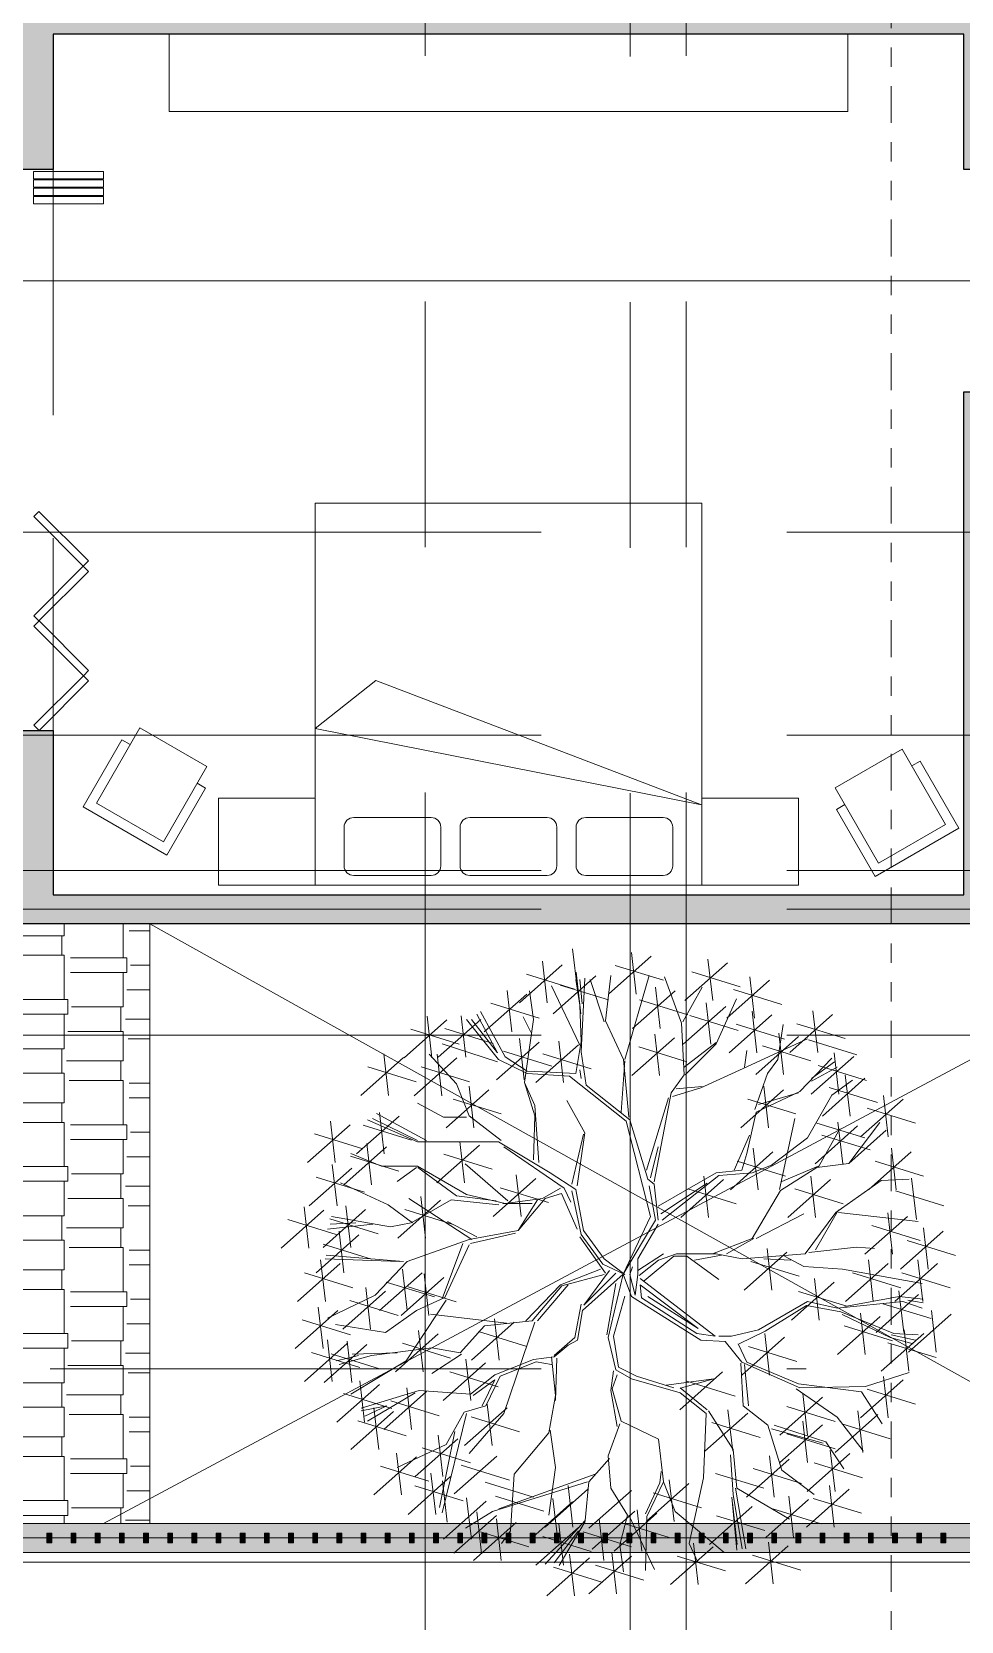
# Model space of a CAD drawing. Header units: metres. Extents: x -54 to 264, y -14 to 31.
# Drawn here: x 26.35 to 31.16, y -0.31 to 7.91 of the extents above; entities that cross this region are included whole.
import ezdxf
from ezdxf.enums import TextEntityAlignment as Align

# ---------------------------------------------------------------- set-up
doc = ezdxf.new("R2010")
doc.units = ezdxf.units.M
doc.header["$LTSCALE"] = 0.001
for name, pattern in [('CENTERX2', [101.6, 63.5, -12.7, 12.7, -12.7]), ('DIVIDEX2', [63.5, 25.4, -12.7, 0, -12.7, 0, -12.7]), ('HIDDENX2', [19.05, 12.7, -6.35])]:
    doc.linetypes.add(name, pattern=pattern)
doc.layers.get('0').update_dxf_attribs({"lineweight": 13, "true_color": 0x000000})
for name, color, linetype, lineweight, true_color in [('Jach-Anotaciones-Hatch-Lum100%', 7, 'Continuous', 13, 0x000000), ('Jach-Anotaciones-Hatch-Lum30%', 7, 'Continuous', 9, 0xb3b3b3), ('Jach-Anotaciones-Hatch-Lum60%', 7, 'Continuous', 13, 0x666666), ('Jach-Anotaciones-Hatch-Lum80%', 250, 'Continuous', 13, 0x333333), ('JACH-Anotaciones-Lineas-CORTE', 7, 'DIVIDEX2', 18, 0x000000), ('JACH-Anotaciones-Lineas-CORTE @ 0.075', 7, 'DIVIDEX2', 18, 0x000000), ('JACH-Anotaciones-Lineas-EJES', 7, 'CENTERX2', 9, 0x666666), ('JACH-Arq-Lineas-Piso', 7, 'Continuous', 13, 0x1a1a1a), ('JACH-Arq-Lineas-Proyeccion', 250, 'HIDDENX2', 13, 0x333333), ('JACH-Arq-Mobiliario01-', 250, 'Continuous', 9, 0x333333), ('JACH-Arq-Muros01-Carga', 7, 'Continuous', 25, 0x000000), ('JACH-Arq-Muros03Bajos', 7, 'Continuous', 13, 0x404040), ('JACH-Arq-Puertas01-', 7, 'Continuous', 13, 0x404040), ('JACH-ArqPaisaje-Vegetación', 7, 'Continuous', 13, 0x999999)]:
    doc.layers.add(name, color=color, linetype=linetype, lineweight=lineweight, true_color=true_color)
doc.styles.add('01c-Arial-JACH(3mm)', font='arial.ttf', dxfattribs={"height": 3})

# ---------------------------------------------------------------- blocks, each defined once
blk = doc.blocks.new('A$C658d14a5')
at = {"layer": 'JACH-Arq-Muros03Bajos', "lineweight": 0, "ltscale": 100}
for p, q in [((0.5, 0.5), (0.1, 0.5)), ((0.1, 0.5), (0.1, 0.45)), ((0.5, 0), (0.5, 0.5)), ((0, 0.45), (0.45, 0.45)), ((0, 0.45), (0, 0.05)), ((0.45, 0.45), (0.45, 0.05)), ((0.45, 0.05), (0, 0.05)), ((0.1, 0.05), (0.1, 0)), ((0.1, 0), (0.5, 0))]:
    blk.add_line(p, q, dxfattribs=at)
blk = doc.blocks.new('A$C65703694')
at = {"linetype": 'ByBlock'}
for p, q in [((0.6921, 1.2927), (0.7017, 1.2098)), ((0.849, 1.2781), (0.7637, 1.2023)), ((0.8096, 1.2852), (0.8192, 1.2023)), ((0.9627, 1.272), (0.9722, 1.1891)), ((0.6713, 1.2605), (0.586, 1.1848)), ((0.5998, 1.242), (0.6963, 1.2122)), ((0.6319, 1.2677), (0.6415, 1.1848)), ((0.7387, 1.2387), (0.6535, 1.163)), ((0.6994, 1.2459), (0.7089, 1.163)), ((0.7579, 1.1488), (0.7684, 1.239)), ((0.7774, 1.2596), (0.874, 1.2298)), ((0.7964, 1.0717), (0.8455, 1.239)), ((1.002, 1.2648), (0.9168, 1.1891)), ((0.9305, 1.2463), (1.0271, 1.2165)), ((0.5611, 1.2095), (0.5706, 1.1266)), ((0.6139, 1.1514), (0.606, 1.2084)), ((0.7067, 1.1002), (0.6498, 1.2184)), ((0.6672, 1.2202), (0.7637, 1.1904)), ((0.7067, 1.1799), (0.6988, 1.2311)), ((0.7067, 1.2311), (0.7115, 1.1825)), ((0.7093, 1.087), (0.7168, 1.2338)), ((0.7553, 1.1466), (0.7273, 1.2311)), ((0.8972, 1.2089), (0.812, 1.1332)), ((0.8579, 1.2161), (0.8674, 1.1332)), ((0.9098, 1.144), (0.8761, 1.2364)), ((0.9124, 1.1466), (0.951, 1.2158)), ((1.0856, 1.2298), (1.0004, 1.154)), ((1.0141, 1.2113), (1.1106, 1.1815)), ((1.0463, 1.2369), (1.0558, 1.154)), ((0.6004, 1.2023), (0.5152, 1.1266)), ((0.5289, 1.1839), (0.6254, 1.154)), ((0.7093, 1.1076), (0.7067, 1.1799)), ((0.8257, 1.1904), (0.9223, 1.1606)), ((0.9983, 1.1776), (0.9131, 1.1019)), ((0.959, 1.1848), (0.9685, 1.1019)), ((0.979, 1.1028), (1.0201, 1.1926)), ((0.4406, 1.1506), (0.3553, 1.0749)), ((0.4012, 1.1578), (0.4108, 1.0749)), ((0.5086, 1.1517), (0.4234, 1.0759)), ((0.4693, 1.1588), (0.4788, 1.0759)), ((0.5443, 1.0717), (0.4803, 1.1514)), ((0.4904, 1.1514), (0.5421, 1.0849)), ((0.5421, 1.0849), (0.5009, 1.1619)), ((0.5574, 1.077), (0.5084, 1.1672)), ((0.6086, 1.126), (0.5933, 1.1567)), ((0.5959, 1.0253), (0.6139, 1.1514)), ((0.7938, 1.0717), (0.7579, 1.1488)), ((0.9151, 1.0411), (0.9098, 1.144)), ((0.9268, 1.1591), (1.0234, 1.1293)), ((1.0904, 1.1606), (1.0051, 1.0849)), ((1.051, 1.1678), (1.0606, 1.0849)), ((1.2119, 1.1615), (1.1266, 1.0857)), ((1.1725, 1.1686), (1.1821, 1.0857)), ((0.369, 1.1321), (0.4656, 1.1023)), ((0.4371, 1.1332), (0.5337, 1.1034)), ((0.5861, 1.1135), (0.5956, 1.0306)), ((0.8958, 1.115), (0.8106, 1.0393)), ((0.8565, 1.1221), (0.866, 1.0393)), ((1.0188, 1.1421), (1.1154, 1.1123)), ((1.0333, 1.0538), (1.162, 1.1129)), ((1.1434, 1.1171), (1.0582, 1.0413)), ((1.1025, 1.0717), (1.113, 1.1413)), ((1.1041, 1.1242), (1.1136, 1.0413)), ((1.1404, 1.143), (1.2369, 1.1132)), ((0.3149, 1.0825), (0.3244, 0.9996)), ((0.4598, 1.0231), (0.4055, 1.0822)), ((0.4214, 1.0821), (0.4309, 0.9992)), ((0.5421, 1.0665), (0.4313, 1.1028)), ((0.6254, 1.1064), (0.5402, 1.0306)), ((0.5539, 1.0879), (0.6505, 1.0581)), ((0.7041, 1.101), (0.6189, 1.0252)), ((0.6326, 1.0825), (0.7292, 1.0527)), ((0.6648, 1.1081), (0.6743, 1.0252)), ((0.6988, 1.0437), (0.7093, 1.1076)), ((0.7194, 1.0205), (0.7093, 1.087)), ((0.8243, 1.0965), (0.9208, 1.0667)), ((0.9151, 1.0564), (0.979, 1.1054)), ((0.9173, 1.0411), (0.979, 1.1028)), ((1.0359, 1.0564), (1.0407, 1.0897)), ((1.0719, 1.0986), (1.1684, 1.0688)), ((1.1636, 1.1108), (1.2602, 1.081)), ((1.2149, 1.0849), (1.2245, 1.002)), ((0.3542, 1.0753), (0.269, 0.9996)), ((0.2827, 1.0569), (0.3793, 1.027)), ((0.4607, 1.075), (0.3755, 0.9992)), ((0.3892, 1.0565), (0.4858, 1.0267)), ((0.6012, 1.0437), (0.5443, 1.0717)), ((0.6012, 1.0485), (0.5574, 1.077)), ((0.6471, 1.0459), (0.6012, 1.0485)), ((0.7067, 1.0511), (0.7093, 1.0332)), ((0.789, 0.9662), (0.7964, 1.0691)), ((0.8043, 0.9561), (0.7938, 1.0717)), ((0.9483, 1.0152), (1.0333, 1.0538)), ((1.0819, 1.0437), (1.1025, 1.0717)), ((1.1462, 1.0073), (1.2106, 1.0743)), ((1.2543, 1.0777), (1.169, 1.002)), ((1.1694, 1.0332), (1.2158, 1.0665)), ((1.1694, 1.0279), (1.2211, 1.0564)), ((1.1827, 1.0592), (1.2793, 1.0294)), ((0.4852, 0.9587), (0.4598, 1.0231)), ((0.4854, 1.0181), (0.4949, 0.9352)), ((0.6165, 0.9793), (0.5959, 1.0253)), ((0.5959, 1.0253), (0.6165, 0.9587)), ((0.6861, 1.0384), (0.6012, 1.0437)), ((0.6988, 1.0437), (0.6471, 1.0459)), ((0.7991, 0.9482), (0.6861, 1.0384)), ((0.8069, 0.9508), (0.7194, 1.0205)), ((0.8892, 1.0047), (0.9151, 1.0411)), ((0.8993, 1.0126), (0.951, 1.0178)), ((1.0565, 0.9714), (1.0819, 1.0437)), ((1.0743, 1.0181), (1.0838, 0.9352)), ((1.2766, 1.0339), (1.1914, 0.9582)), ((1.2106, 0.9999), (1.2517, 1.0305)), ((1.2373, 1.0411), (1.2468, 0.9582)), ((0.5247, 1.0109), (0.4395, 0.9352)), ((0.4532, 0.9925), (0.5497, 0.9626)), ((0.7168, 0.925), (0.6809, 0.9894)), ((0.8402, 0.8505), (0.884, 0.9946)), ((0.8555, 0.8273), (0.8892, 1.0047)), ((0.8919, 0.9973), (0.9483, 1.0152)), ((1.1136, 1.0109), (1.0284, 0.9352)), ((1.0421, 0.9925), (1.1386, 0.9626)), ((1.0591, 0.9662), (1.1462, 1.0073)), ((1.0639, 0.9819), (1.1436, 1.0047)), ((1.162, 0.9149), (1.2106, 0.9999)), ((1.2051, 1.0154), (1.3017, 0.9856)), ((1.3526, 0.9925), (1.2674, 0.9167)), ((1.3133, 0.9996), (1.3228, 0.9167)), ((0.3453, 0.9585), (0.2601, 0.8827)), ((0.3823, 0.9097), (0.2925, 0.9535)), ((0.4002, 0.9097), (0.3, 0.9635)), ((0.306, 0.9656), (0.3155, 0.8827)), ((0.4339, 0.9561), (0.3823, 0.9841)), ((0.4803, 0.9561), (0.4339, 0.9561)), ((0.5495, 0.9097), (0.4852, 0.9587)), ((0.6165, 0.9587), (0.6139, 0.8711)), ((0.6244, 0.8659), (0.6165, 0.9793)), ((1.0407, 0.8838), (1.0591, 0.9662)), ((1.1055, 0.812), (1.1363, 0.9536)), ((1.2811, 0.974), (1.3777, 0.9442)), ((0.2477, 0.9412), (0.1625, 0.8655)), ((0.1762, 0.9228), (0.2728, 0.8929)), ((0.2084, 0.9484), (0.2179, 0.8655)), ((0.2738, 0.94), (0.3703, 0.9102)), ((0.3823, 0.907), (0.282, 0.9508)), ((0.6909, 0.8221), (0.7141, 0.9224)), ((0.7014, 0.8194), (0.7168, 0.925)), ((0.8481, 0.7577), (0.7991, 0.9482)), ((0.8428, 0.8326), (0.8069, 0.9508)), ((1.2619, 0.9391), (1.1767, 0.8633)), ((1.1801, 0.9445), (1.2766, 0.9147)), ((1.1827, 0.8558), (1.2263, 0.933)), ((1.2226, 0.9462), (1.2321, 0.8633)), ((1.2444, 0.8636), (1.3061, 0.9459)), ((1.2444, 0.8636), (1.319, 0.9304)), ((0.32, 0.8967), (0.2348, 0.8209)), ((0.2807, 0.9038), (0.2902, 0.8209)), ((0.5443, 0.907), (0.3823, 0.907)), ((0.5062, 0.9006), (0.421, 0.8249)), ((0.4669, 0.9078), (0.4764, 0.8249)), ((0.6471, 0.8453), (0.5443, 0.907)), ((0.6756, 0.8146), (0.5548, 0.897)), ((0.8481, 0.8352), (0.8634, 0.897)), ((1.0153, 0.8505), (1.046, 0.9202)), ((1.0534, 0.8941), (1.0629, 0.8112)), ((1.0898, 0.8606), (1.162, 0.9149)), ((1.1904, 0.9206), (1.287, 0.8908)), ((1.3294, 0.8941), (1.3389, 0.8112)), ((0.2118, 0.8619), (0.2213, 0.779)), ((0.2485, 0.8782), (0.345, 0.8484)), ((0.3105, 0.8584), (0.2488, 0.8838)), ((0.3823, 0.8584), (0.3105, 0.8584)), ((0.4803, 0.8015), (0.3823, 0.8584)), ((0.4347, 0.8821), (0.5313, 0.8523)), ((0.5627, 0.7888), (0.4777, 0.8632)), ((1.0927, 0.8869), (1.0075, 0.8112)), ((1.0212, 0.8684), (1.1178, 0.8386)), ((1.0307, 0.8505), (1.0407, 0.8838)), ((1.0512, 0.8453), (1.0898, 0.8606)), ((1.1106, 0.8275), (1.1827, 0.8584)), ((1.1801, 0.8558), (1.2444, 0.8636)), ((1.3687, 0.8869), (1.2835, 0.8112)), ((1.2972, 0.8684), (1.3937, 0.8386)), ((0.2511, 0.8547), (0.1659, 0.779)), ((0.1796, 0.8362), (0.2762, 0.8064)), ((0.3801, 0.8558), (0.3415, 0.8275)), ((0.4598, 0.7992), (0.3826, 0.8558)), ((0.6189, 0.8338), (0.5337, 0.7581)), ((0.5795, 0.841), (0.5891, 0.7581)), ((0.6988, 0.812), (0.6471, 0.8453)), ((0.8555, 0.8221), (0.8428, 0.8326)), ((0.8634, 0.7783), (0.979, 0.8453)), ((0.8713, 0.7502), (0.9842, 0.84)), ((0.9938, 0.8315), (0.9086, 0.7557)), ((0.9545, 0.8386), (0.964, 0.7557)), ((0.979, 0.8453), (1.0307, 0.8505)), ((0.9842, 0.84), (1.0512, 0.8453)), ((1.108, 0.8095), (1.1801, 0.8558)), ((1.2078, 0.8315), (1.1225, 0.7557)), ((1.1684, 0.8386), (1.178, 0.7557)), ((1.2186, 0.7658), (1.3087, 0.83)), ((1.3087, 0.83), (1.3652, 0.8326)), ((1.3698, 0.8345), (1.3793, 0.7516)), ((0.3235, 0.7811), (0.2283, 0.825)), ((0.4907, 0.7117), (0.3646, 0.794)), ((0.3888, 0.7975), (0.3983, 0.7146)), ((0.5395, 0.7889), (0.4598, 0.7992)), ((0.5574, 0.7835), (0.4803, 0.8015)), ((0.5474, 0.8154), (0.6439, 0.7855)), ((0.6318, 0.794), (0.5574, 0.7835)), ((0.6371, 0.794), (0.5832, 0.7297)), ((0.6677, 0.8146), (0.6318, 0.794)), ((0.6703, 0.8041), (0.6371, 0.794)), ((0.6703, 0.8041), (0.7014, 0.7323)), ((0.6887, 0.7862), (0.6756, 0.8146)), ((0.7093, 0.7218), (0.6909, 0.8094)), ((0.7141, 0.7297), (0.6988, 0.812)), ((0.8582, 0.7502), (0.8455, 0.8194)), ((0.8634, 0.7502), (0.8555, 0.8221)), ((0.8687, 0.7629), (0.961, 0.8247)), ((0.9223, 0.813), (1.0188, 0.7832)), ((1.0514, 0.7142), (1.108, 0.8095)), ((1.1363, 0.813), (1.2328, 0.7832)), ((1.3376, 0.8088), (1.4342, 0.779)), ((0.1948, 0.7703), (0.1095, 0.6945)), ((0.1554, 0.7774), (0.165, 0.6945)), ((0.2785, 0.7718), (0.1933, 0.6961)), ((0.2392, 0.779), (0.2487, 0.6961)), ((0.3723, 0.7451), (0.3235, 0.7811)), ((0.4281, 0.7903), (0.3429, 0.7146)), ((0.3566, 0.7718), (0.4532, 0.742)), ((0.4495, 0.7914), (0.3698, 0.7451)), ((0.5446, 0.7811), (0.4495, 0.7914)), ((0.6115, 0.7837), (0.5524, 0.7837)), ((0.6218, 0.7914), (0.5832, 0.7297)), ((1.0591, 0.7142), (1.1544, 0.7631)), ((1.1569, 0.6833), (1.2186, 0.7658)), ((1.1775, 0.6911), (1.2238, 0.7709)), ((1.2238, 0.7658), (1.3832, 0.7477)), ((1.3222, 0.7653), (1.3318, 0.6824)), ((0.1232, 0.7518), (0.2198, 0.722)), ((0.2926, 0.7425), (0.2025, 0.7322)), ((0.207, 0.7533), (0.3036, 0.7235)), ((0.2077, 0.7425), (0.2591, 0.7451)), ((0.3285, 0.7375), (0.2102, 0.758)), ((0.3698, 0.7451), (0.3285, 0.7375)), ((0.4418, 0.7477), (0.5009, 0.7169)), ((0.7935, 0.6423), (0.8481, 0.7577)), ((0.7935, 0.6423), (0.8582, 0.7502)), ((0.8223, 0.6732), (0.8634, 0.7424)), ((1.3616, 0.7581), (1.2763, 0.6824)), ((1.29, 0.7396), (1.3866, 0.7098)), ((1.3933, 0.7354), (1.4029, 0.6525)), ((0.2648, 0.7211), (0.1796, 0.6454)), ((0.1933, 0.7027), (0.2899, 0.6728)), ((0.2255, 0.7283), (0.235, 0.6454)), ((0.4852, 0.7117), (0.3617, 0.6679)), ((0.4726, 0.7039), (0.4315, 0.5933)), ((0.4854, 0.7014), (0.4366, 0.5958)), ((0.5832, 0.7297), (0.4852, 0.7117)), ((0.4881, 0.7039), (0.5781, 0.7245)), ((0.7581, 0.6447), (0.7067, 0.7169)), ((0.7527, 0.6626), (0.7093, 0.7218)), ((0.7553, 0.6732), (0.7141, 0.7297)), ((0.9717, 0.6833), (1.0514, 0.7142)), ((1, 0.6833), (1.0541, 0.7142)), ((1.4327, 0.7282), (1.3474, 0.6525)), ((1.3611, 0.7097), (1.4577, 0.6799)), ((0.1885, 0.671), (0.1981, 0.5882)), ((0.1974, 0.6731), (0.3466, 0.668)), ((0.3543, 0.668), (0.1999, 0.6808)), ((0.3617, 0.6679), (0.2973, 0.6009)), ((0.7964, 0.6421), (0.7553, 0.6732)), ((0.8223, 0.6421), (0.8223, 0.6732)), ((0.8225, 0.65), (0.8739, 0.6833)), ((0.825, 0.6397), (0.8636, 0.6705)), ((0.8353, 0.6294), (0.8945, 0.6783)), ((0.8636, 0.6705), (0.8997, 0.6833)), ((0.8945, 0.6783), (0.9203, 0.6783)), ((0.8997, 0.6833), (0.9794, 0.6833)), ((0.9203, 0.6783), (0.9845, 0.6319)), ((0.9356, 0.6705), (0.9897, 0.6808)), ((0.9794, 0.6833), (1.0308, 0.6731)), ((1.0308, 0.6731), (1.1569, 0.6833)), ((1.1202, 0.6866), (1.0349, 0.6108)), ((1.0486, 0.6681), (1.1452, 0.6383)), ((1.0746, 0.6731), (1.1286, 0.6705)), ((1.0808, 0.6937), (1.0904, 0.6108)), ((1.1158, 0.6783), (1.1544, 0.6577)), ((1.1646, 0.6859), (1.2599, 0.6963)), ((1.2599, 0.6963), (1.2958, 0.6936)), ((1.2835, 0.671), (1.293, 0.5882)), ((1.3824, 0.671), (1.392, 0.5882)), ((0.2279, 0.6639), (0.1426, 0.5882)), ((0.1564, 0.6454), (0.2529, 0.6156)), ((0.3912, 0.6454), (0.306, 0.5697)), ((0.4347, 0.6359), (0.3495, 0.5601)), ((0.3519, 0.6526), (0.3614, 0.5697)), ((0.3954, 0.643), (0.4049, 0.5601)), ((0.7479, 0.6525), (0.6681, 0.6216)), ((0.7556, 0.6422), (0.6707, 0.6191)), ((0.7935, 0.6423), (0.7119, 0.5702)), ((0.7145, 0.5805), (0.7659, 0.65)), ((0.7787, 0.6447), (0.7145, 0.5805)), ((0.7964, 0.6421), (0.7527, 0.6626)), ((0.7935, 0.6423), (0.7634, 0.5161)), ((0.7935, 0.6423), (0.8096, 0.5983)), ((0.8122, 0.6574), (0.8069, 0.6421)), ((0.8069, 0.6421), (0.817, 0.6009)), ((0.817, 0.6009), (0.8223, 0.6421)), ((1.1544, 0.6577), (1.2315, 0.6525)), ((1.2315, 0.6525), (1.391, 0.6242)), ((1.3228, 0.6639), (1.2376, 0.5882)), ((1.2513, 0.6454), (1.3479, 0.6156)), ((1.4218, 0.6639), (1.3365, 0.5882)), ((1.3502, 0.6454), (1.4468, 0.6156)), ((0.3183, 0.6085), (0.2331, 0.5328)), ((0.279, 0.6157), (0.2885, 0.5328)), ((0.3197, 0.6269), (0.4162, 0.5971)), ((0.3632, 0.6174), (0.4597, 0.5876)), ((0.6681, 0.6216), (0.5987, 0.5496)), ((0.6707, 0.6191), (0.6115, 0.5496)), ((0.6218, 0.5496), (0.6836, 0.6216)), ((0.7787, 0.6242), (0.7608, 0.5213)), ((0.8275, 0.6342), (0.9768, 0.5186)), ((0.8301, 0.5956), (0.8275, 0.6215)), ((0.8275, 0.6215), (0.9431, 0.5339)), ((1.2151, 0.6268), (1.1299, 0.551)), ((1.1436, 0.6083), (1.2401, 0.5785)), ((1.1758, 0.6339), (1.1853, 0.551)), ((1.3445, 0.6093), (1.354, 0.5264)), ((0.1838, 0.5768), (0.1933, 0.494)), ((0.2973, 0.6009), (0.2023, 0.5545)), ((0.2468, 0.59), (0.3433, 0.5602)), ((0.4393, 0.5908), (0.3594, 0.4697)), ((0.4366, 0.5958), (0.3801, 0.5702)), ((0.7093, 0.583), (0.6964, 0.5161)), ((0.7967, 0.5985), (0.7736, 0.5186)), ((0.8096, 0.5983), (0.9483, 0.5107)), ((0.9405, 0.5238), (0.8301, 0.5956)), ((0.9431, 0.5339), (0.8428, 0.5983)), ((1.0639, 0.5313), (1.162, 0.5882)), ((1.0771, 0.5286), (1.1594, 0.5803)), ((1.1594, 0.5803), (1.2285, 0.5676)), ((1.162, 0.5882), (1.2211, 0.575)), ((1.2211, 0.575), (1.352, 0.5882)), ((1.3446, 0.5983), (1.2364, 0.5777)), ((1.3838, 0.6021), (1.2986, 0.5264)), ((1.3123, 0.5836), (1.4088, 0.5538)), ((1.3931, 0.593), (1.3446, 0.5983)), ((1.352, 0.5882), (1.391, 0.575)), ((1.3931, 0.5856), (1.3625, 0.5904)), ((0.2231, 0.5697), (0.1379, 0.494)), ((0.1516, 0.5512), (0.2481, 0.5214)), ((0.3183, 0.5264), (0.218, 0.5419)), ((0.3801, 0.5702), (0.3183, 0.5264)), ((0.5601, 0.5444), (0.4083, 0.5624)), ((0.5754, 0.5464), (0.4901, 0.4707)), ((0.6115, 0.5496), (0.5164, 0.5393)), ((0.536, 0.5536), (0.5456, 0.4707)), ((0.6167, 0.5469), (0.5549, 0.3643)), ((0.7119, 0.5702), (0.7017, 0.511)), ((1.3067, 0.5578), (1.2215, 0.482)), ((1.2285, 0.5676), (1.334, 0.5238)), ((1.3266, 0.5159), (1.2312, 0.5623)), ((1.2674, 0.5649), (1.2769, 0.482)), ((1.4488, 0.5627), (1.3635, 0.487)), ((1.4094, 0.5699), (1.419, 0.487)), ((0.2023, 0.5114), (0.2118, 0.4285)), ((0.2416, 0.509), (0.2511, 0.4262)), ((0.4234, 0.5232), (0.3381, 0.4474)), ((0.384, 0.5303), (0.3936, 0.4474)), ((0.5164, 0.5393), (0.4676, 0.4852)), ((0.5038, 0.5279), (0.6004, 0.4981)), ((0.6964, 0.5161), (0.6553, 0.48)), ((0.7017, 0.511), (0.6836, 0.5007)), ((0.7634, 0.5161), (0.7787, 0.4518)), ((0.7736, 0.5186), (0.7839, 0.4569)), ((0.9768, 0.5186), (0.9405, 0.5238)), ((0.9483, 0.5107), (0.9974, 0.508)), ((0.9842, 0.5186), (1.0101, 0.5186)), ((1.0101, 0.5186), (1.0639, 0.5313)), ((1.0254, 0.5032), (1.0771, 0.5286)), ((1.1154, 0.5166), (1.0302, 0.4409)), ((1.0761, 0.5238), (1.0856, 0.4409)), ((1.2352, 0.5393), (1.3318, 0.5095)), ((1.394, 0.5242), (1.3088, 0.4485)), ((1.3726, 0.5032), (1.3266, 0.5159)), ((1.3778, 0.5107), (1.3292, 0.5212)), ((1.334, 0.5238), (1.3831, 0.5212)), ((1.3547, 0.5314), (1.3642, 0.4485)), ((0.2416, 0.5043), (0.1564, 0.4285)), ((0.1701, 0.4858), (0.2666, 0.456)), ((0.281, 0.5019), (0.1957, 0.4262)), ((0.2094, 0.4834), (0.306, 0.4536)), ((0.2643, 0.48), (0.2205, 0.4697)), ((0.2899, 0.48), (0.2257, 0.4621)), ((0.3415, 0.4852), (0.2513, 0.4827)), ((0.4109, 0.4955), (0.2899, 0.48)), ((0.3519, 0.5047), (0.4484, 0.4749)), ((0.4676, 0.4852), (0.4109, 0.4955)), ((0.4701, 0.4827), (0.4109, 0.4441)), ((0.6553, 0.4775), (0.6142, 0.4724)), ((0.6501, 0.4775), (0.6579, 0.4003)), ((0.6836, 0.5007), (0.6553, 0.4775)), ((0.9974, 0.508), (1.0307, 0.4669)), ((1.0228, 0.5032), (1.0407, 0.4669)), ((1.0439, 0.4981), (1.1404, 0.4683)), ((1.3225, 0.5057), (1.4191, 0.4759)), ((0.3594, 0.4697), (0.2488, 0.4029)), ((0.5184, 0.4658), (0.4332, 0.3901)), ((0.4469, 0.4474), (0.5435, 0.4175)), ((0.4791, 0.473), (0.4886, 0.3901)), ((0.6142, 0.4724), (0.537, 0.4416)), ((0.6193, 0.4672), (0.5473, 0.4389)), ((0.6501, 0.4621), (0.6193, 0.4672)), ((0.6579, 0.39), (0.6604, 0.4749)), ((0.7736, 0.4492), (0.7684, 0.4105)), ((0.7787, 0.4518), (0.8097, 0.4338)), ((0.7839, 0.4569), (0.82, 0.4389)), ((0.992, 0.4474), (0.9068, 0.3717)), ((1.0283, 0.4647), (1.0334, 0.3797)), ((1.0307, 0.4669), (1.1462, 0.4156)), ((1.0438, 0.3797), (1.036, 0.4621)), ((1.0407, 0.4669), (1.1436, 0.4235)), ((1.2776, 0.4183), (1.3651, 0.4463)), ((0.306, 0.4224), (0.2207, 0.3467)), ((0.2666, 0.4296), (0.2762, 0.3467)), ((0.3608, 0.4152), (0.3703, 0.3324)), ((0.537, 0.4416), (0.4881, 0.4029)), ((0.4932, 0.4003), (0.537, 0.4313)), ((0.537, 0.4313), (0.5112, 0.3797)), ((0.5473, 0.4389), (0.519, 0.3797)), ((0.7814, 0.4416), (0.7711, 0.4132)), ((0.7711, 0.4132), (0.789, 0.3488)), ((0.8097, 0.4338), (0.9074, 0.4055)), ((0.82, 0.4389), (0.8945, 0.4158)), ((0.9742, 0.4338), (0.8791, 0.4208)), ((0.9074, 0.4158), (0.9614, 0.3719)), ((0.91, 0.4158), (0.9742, 0.4338)), ((0.9205, 0.429), (1.017, 0.3991)), ((1.1389, 0.4132), (1.2213, 0.3566)), ((1.1436, 0.4235), (1.2697, 0.4077)), ((1.1462, 0.4156), (1.2776, 0.4183)), ((1.3526, 0.4313), (1.2674, 0.3556)), ((1.2811, 0.4129), (1.3777, 0.383)), ((1.3133, 0.4385), (1.3228, 0.3556)), ((0.2344, 0.4039), (0.331, 0.3741)), ((0.3852, 0.4105), (0.2694, 0.3746)), ((0.2823, 0.3488), (0.3774, 0.4055)), ((0.4001, 0.4081), (0.3149, 0.3324)), ((0.3286, 0.3896), (0.4252, 0.3598)), ((0.4881, 0.4029), (0.3852, 0.4105)), ((0.5217, 0.383), (0.5313, 0.3002)), ((0.6579, 0.4003), (0.645, 0.3257)), ((0.7684, 0.4105), (0.7814, 0.3385)), ((0.9074, 0.4055), (0.9589, 0.3643)), ((1.1917, 0.3968), (1.1065, 0.321)), ((1.1523, 0.4039), (1.1619, 0.321)), ((1.2697, 0.4077), (1.3108, 0.3434)), ((0.3345, 0.3681), (0.2492, 0.2924)), ((0.2629, 0.3496), (0.3595, 0.3198)), ((0.3209, 0.3797), (0.2694, 0.3694)), ((0.2771, 0.3591), (0.3209, 0.3797)), ((0.2951, 0.3753), (0.3047, 0.2924)), ((0.4804, 0.3643), (0.4315, 0.1661)), ((0.4752, 0.3669), (0.4393, 0.3025)), ((0.519, 0.3797), (0.4752, 0.3669)), ((0.5611, 0.3759), (0.4758, 0.3002)), ((0.5549, 0.3643), (0.4854, 0.2846)), ((0.4895, 0.3574), (0.5861, 0.3276)), ((0.9589, 0.3643), (0.9536, 0.2357)), ((1.0421, 0.3646), (0.9568, 0.2888)), ((0.9639, 0.3694), (1.0128, 0.2922)), ((1.0027, 0.3717), (1.0123, 0.2888)), ((1.0334, 0.3797), (1.0822, 0.3411)), ((1.1202, 0.3783), (1.2167, 0.3485)), ((1.302, 0.3622), (1.2167, 0.2864)), ((1.2213, 0.3566), (1.2727, 0.2896)), ((1.2626, 0.3693), (1.2722, 0.2864)), ((0.4234, 0.321), (0.4329, 0.2381)), ((0.4571, 0.3283), (0.4263, 0.1765)), ((0.645, 0.3257), (0.5756, 0.2433)), ((0.6476, 0.3308), (0.6579, 0.2563)), ((0.7865, 0.3438), (0.7634, 0.2794)), ((0.789, 0.3488), (0.8636, 0.3128)), ((0.9706, 0.3461), (1.0671, 0.3163)), ((1.0822, 0.3411), (1.1106, 0.251)), ((1.09, 0.3335), (1.193, 0.3051)), ((1.0952, 0.3411), (1.198, 0.3077)), ((1.1917, 0.3419), (1.1065, 0.2662)), ((1.1202, 0.3234), (1.2167, 0.2936)), ((1.1523, 0.3491), (1.1619, 0.2662)), ((1.2304, 0.3437), (1.327, 0.3139)), ((0.4393, 0.3025), (0.3415, 0.2563)), ((0.4627, 0.3139), (0.3775, 0.2381)), ((0.3912, 0.2954), (0.4878, 0.2656)), ((0.8636, 0.3128), (0.8739, 0.2279)), ((1.0128, 0.2922), (1.0205, 0.215)), ((1.198, 0.3077), (1.2341, 0.2536)), ((1.2072, 0.2912), (1.2167, 0.2083)), ((0.3799, 0.2775), (0.2946, 0.2018)), ((0.3083, 0.259), (0.4049, 0.2292)), ((0.3405, 0.2847), (0.3501, 0.2018)), ((0.5408, 0.2793), (0.4556, 0.2036)), ((0.4693, 0.2608), (0.5658, 0.231)), ((0.6579, 0.2563), (0.645, 0.161)), ((0.7659, 0.2743), (0.7248, 0.2279)), ((0.7634, 0.2794), (0.7684, 0.215)), ((1.0077, 0.2819), (1.0128, 0.2021)), ((1.1249, 0.2727), (1.0397, 0.197)), ((1.0534, 0.2542), (1.15, 0.2244)), ((1.0856, 0.2799), (1.0951, 0.197)), ((1.2465, 0.2841), (1.1613, 0.2083)), ((1.175, 0.2656), (1.2716, 0.2358)), ((0.4484, 0.2381), (0.3632, 0.1624)), ((0.4091, 0.2453), (0.4186, 0.1624)), ((0.432, 0.2299), (0.4415, 0.1471)), ((0.5176, 0.2268), (0.6141, 0.197)), ((0.7222, 0.2279), (0.5318, 0.1687)), ((0.5446, 0.1738), (0.7376, 0.2433)), ((0.5756, 0.2433), (0.5678, 0.1301)), ((0.7248, 0.2279), (0.717, 0.1507)), ((0.8662, 0.2254), (0.8379, 0.1635)), ((0.9247, 0.2244), (0.8394, 0.1487)), ((0.8739, 0.2279), (0.8405, 0.1585)), ((0.8689, 0.2485), (0.8662, 0.2254)), ((0.8739, 0.2279), (0.8972, 0.1687)), ((0.8853, 0.2316), (0.8949, 0.1487)), ((0.9536, 0.2357), (0.9253, 0.1043)), ((0.9777, 0.2447), (1.0743, 0.2149)), ((1.1106, 0.251), (1.1749, 0.2021)), ((0.3769, 0.2197), (0.4734, 0.1898)), ((0.4802, 0.196), (0.4898, 0.1131)), ((0.5378, 0.1988), (0.6344, 0.169)), ((0.7226, 0.2131), (0.6374, 0.1374)), ((0.6529, 0.1946), (0.6624, 0.1117)), ((0.6833, 0.2203), (0.6928, 0.1374)), ((0.8096, 0.2107), (0.7244, 0.135)), ((0.7684, 0.215), (0.8019, 0.161)), ((0.8531, 0.2059), (0.9497, 0.1761)), ((1.0205, 0.0915), (1.0103, 0.1971)), ((1.0128, 0.2021), (1.0308, 0.0941)), ((1.018, 0.215), (1.0386, 0.0941)), ((1.0205, 0.215), (1.126, 0.1532)), ((1.1637, 0.1922), (1.0784, 0.1165)), ((1.1243, 0.1994), (1.1339, 0.1165)), ((1.2447, 0.2131), (1.1595, 0.1374)), ((1.1732, 0.1946), (1.2698, 0.1648)), ((1.2054, 0.2203), (1.2149, 0.1374)), ((0.5196, 0.1888), (0.4343, 0.1131)), ((0.5398, 0.1608), (0.4546, 0.085)), ((0.5318, 0.1687), (0.4778, 0.1352)), ((0.5005, 0.1679), (0.51, 0.085)), ((0.6922, 0.1875), (0.607, 0.1117)), ((0.8168, 0.169), (0.7315, 0.0932)), ((0.8603, 0.1648), (0.775, 0.0891)), ((0.8019, 0.161), (0.7865, 0.1018)), ((0.8045, 0.161), (0.8559, 0.0529)), ((0.8209, 0.172), (0.8305, 0.0891)), ((0.8972, 0.1687), (0.9949, 0.0863)), ((1.051, 0.1785), (0.9658, 0.1028)), ((0.9795, 0.16), (1.0761, 0.1302)), ((1.0117, 0.1857), (1.0212, 0.1028)), ((1.0921, 0.1737), (1.1887, 0.1439)), ((0.5795, 0.1463), (0.4943, 0.0706)), ((0.508, 0.1278), (0.6046, 0.098)), ((0.5402, 0.1535), (0.5497, 0.0706)), ((0.5678, 0.1301), (0.5498, 0.1043)), ((0.7041, 0.1368), (0.6189, 0.061)), ((0.717, 0.1507), (0.6373, 0.0632)), ((0.6553, 0.0657), (0.7042, 0.1301)), ((0.6648, 0.1439), (0.6743, 0.061)), ((0.717, 0.1482), (0.6656, 0.0607)), ((0.7131, 0.1278), (0.8096, 0.098)), ((0.7452, 0.1535), (0.7548, 0.0706)), ((0.7888, 0.1463), (0.8853, 0.1165)), ((0.8405, 0.1585), (0.8379, 0.0504)), ((0.6326, 0.1183), (0.7292, 0.0885)), ((0.7865, 0.1018), (0.7942, 0.0477)), ((0.9729, 0.098), (0.8877, 0.0223)), ((0.9253, 0.1043), (0.9434, 0.0657)), ((0.9336, 0.1052), (0.9431, 0.0223)), ((1.1231, 0.0998), (1.0379, 0.0241)), ((1.0838, 0.107), (1.0933, 0.0241)), ((0.7257, 0.0757), (0.6404, 0)), ((0.6863, 0.0829), (0.6959, 0)), ((0.8096, 0.0795), (0.7244, 0.0038)), ((0.7703, 0.0867), (0.7798, 0.0038)), ((0.9014, 0.0795), (0.998, 0.0497)), ((1.0516, 0.0813), (1.1482, 0.0515)), ((0.6541, 0.0572), (0.7507, 0.0274)), ((0.7381, 0.061), (0.8347, 0.0312))]:
    blk.add_line(p, q, dxfattribs=at)
blk = doc.blocks.new('*U292')
at = {"linetype": 'DIVIDEX2', "lineweight": 0, "ltscale": 100}
blk.add_lwpolyline([(-810.48, 0), (-344.58, 0)], dxfattribs=at)
at = {"lineweight": 0, "ltscale": 100, "style": '01c-Arial-JACH(3mm)'}
for tag, p in [('JACH-SECCIONMURO', (-815.98, 2.11)), ('NO.DEPLANO', (-815.98, -1.99))]:
    blk.add_attdef(tag, text='', height=3, dxfattribs=at).set_placement(p, align=Align.MIDDLE_CENTER)
blk = doc.blocks.new('*U650')
at = {"layer": 'JACH-Anotaciones-Lineas-CORTE @ 0.075', "xscale": -0.075, "yscale": 0.075, "zscale": 0.075, "rotation": 90}
blk.add_blockref('*U292', (30.7959, -31.0582), dxfattribs=at)

msp = doc.modelspace()

# ---------------------------------------------------------------- hatches: boundary and pattern name
at = {"layer": 'Jach-Anotaciones-Hatch-Lum30%', "ltscale": 100}
h = msp.add_hatch(color=256, dxfattribs=at)
h.dxf.hatch_style = 1
edge = h.paths.add_edge_path()
edge.add_line((24.6609, 0.2), (24.6609, 0.05))
edge.add_line((24.6609, 0.05), (32.5209, 0.05))
edge.add_line((32.5209, 0.05), (32.5209, 0.2))
edge.add_line((32.5209, 0.2), (24.8609, 0.2))
edge.add_line((24.8609, 0.2), (24.8609, 3.3))
edge.add_line((24.8609, 3.3), (24.6609, 3.3))
edge.add_line((24.6609, 3.3), (24.6609, 0.2))
at = {"layer": 'Jach-Anotaciones-Hatch-Lum60%', "ltscale": 100}
h = msp.add_hatch(dxfattribs=at)
h.set_pattern_fill('AR-RSHKE', color=256, scale=0.001, angle=90)
h.paths.add_polyline_path([(24.8609, 3.3), (26.9609, 3.3), (26.9609, 0.2), (24.8609, 0.2)])
at = {"layer": 'Jach-Anotaciones-Hatch-Lum80%', "ltscale": 100}
h = msp.add_hatch(color=256, dxfattribs=at)
h.dxf.hatch_style = 1
h.paths.add_polyline_path([(26.4609, 7.2), (26.1609, 7.2), (26.1609, 7.9), (26.1609, 8.7), (26.4609, 8.7), (26.4609, 8.05), (29.3709, 8.05), (29.3709, 10), (29.5209, 10), (29.5209, 8.05), (31.3209, 8.05), (31.3209, 9.85), (30.3209, 9.85), (30.3209, 10), (31.4709, 10), (31.4709, 7.2), (31.1709, 7.2), (31.1709, 7.9), (26.4609, 7.9)])
h = msp.add_hatch(color=256, dxfattribs=at)
h.dxf.hatch_style = 1
h.paths.add_polyline_path([(31.4709, 4.6), (31.4709, 3.6), (31.4709, 3.3), (24.6609, 3.3), (24.6609, 3.45), (26.1609, 3.45), (26.1609, 4.3), (26.4609, 4.3), (26.4609, 3.45), (31.1709, 3.45), (31.1709, 6.05), (31.4709, 6.05), (31.4709, 5.9), (32.6709, 5.9), (32.6709, 6.05), (32.9709, 6.05), (32.9709, 5.75), (31.4709, 5.75), (31.4709, 4.75)])
h = msp.add_hatch(color=256, dxfattribs=at)
h.dxf.hatch_style = 1
h.paths.add_polyline_path([(26.4609, 3.3), (26.1609, 3.3), (26.1609, 4.3), (26.4609, 4.3)])
h = msp.add_hatch(color=256, dxfattribs=at)
h.dxf.hatch_style = 1
h.paths.add_polyline_path([(26.4609, 3.45), (31.1709, 3.45), (31.1709, 3.3), (26.4609, 3.3)])
h = msp.add_hatch(color=256, dxfattribs=at)
h.dxf.hatch_style = 1
h.paths.add_polyline_path([(26.4284, 0.15), (26.4534, 0.15), (26.4534, 0.1), (26.4284, 0.1)])
h = msp.add_hatch(color=256, dxfattribs=at)
h.dxf.hatch_style = 1
h.paths.add_polyline_path([(26.5534, 0.15), (26.5784, 0.15), (26.5784, 0.1), (26.5534, 0.1)])
h = msp.add_hatch(color=256, dxfattribs=at)
h.dxf.hatch_style = 1
h.paths.add_polyline_path([(26.6784, 0.15), (26.7034, 0.15), (26.7034, 0.1), (26.6784, 0.1)])
h = msp.add_hatch(color=256, dxfattribs=at)
h.dxf.hatch_style = 1
h.paths.add_polyline_path([(26.8034, 0.15), (26.8284, 0.15), (26.8284, 0.1), (26.8034, 0.1)])
h = msp.add_hatch(color=256, dxfattribs=at)
h.dxf.hatch_style = 1
h.paths.add_polyline_path([(26.9284, 0.15), (26.9534, 0.15), (26.9534, 0.1), (26.9284, 0.1)])
h = msp.add_hatch(color=256, dxfattribs=at)
h.dxf.hatch_style = 1
h.paths.add_polyline_path([(27.0534, 0.15), (27.0784, 0.15), (27.0784, 0.1), (27.0534, 0.1)])
h = msp.add_hatch(color=256, dxfattribs=at)
h.dxf.hatch_style = 1
h.paths.add_polyline_path([(27.1784, 0.15), (27.2034, 0.15), (27.2034, 0.1), (27.1784, 0.1)])
h = msp.add_hatch(color=256, dxfattribs=at)
h.dxf.hatch_style = 1
h.paths.add_polyline_path([(27.3034, 0.15), (27.3284, 0.15), (27.3284, 0.1), (27.3034, 0.1)])
h = msp.add_hatch(color=256, dxfattribs=at)
h.dxf.hatch_style = 1
h.paths.add_polyline_path([(27.4284, 0.15), (27.4534, 0.15), (27.4534, 0.1), (27.4284, 0.1)])
h = msp.add_hatch(color=256, dxfattribs=at)
h.dxf.hatch_style = 1
h.paths.add_polyline_path([(27.5534, 0.15), (27.5784, 0.15), (27.5784, 0.1), (27.5534, 0.1)])
h = msp.add_hatch(color=256, dxfattribs=at)
h.dxf.hatch_style = 1
h.paths.add_polyline_path([(27.6784, 0.15), (27.7034, 0.15), (27.7034, 0.1), (27.6784, 0.1)])
h = msp.add_hatch(color=256, dxfattribs=at)
h.dxf.hatch_style = 1
h.paths.add_polyline_path([(27.8034, 0.15), (27.8284, 0.15), (27.8284, 0.1), (27.8034, 0.1)])
h = msp.add_hatch(color=256, dxfattribs=at)
h.dxf.hatch_style = 1
h.paths.add_polyline_path([(27.9284, 0.15), (27.9534, 0.15), (27.9534, 0.1), (27.9284, 0.1)])
h = msp.add_hatch(color=256, dxfattribs=at)
h.dxf.hatch_style = 1
h.paths.add_polyline_path([(28.0534, 0.15), (28.0784, 0.15), (28.0784, 0.1), (28.0534, 0.1)])
h = msp.add_hatch(color=256, dxfattribs=at)
h.dxf.hatch_style = 1
h.paths.add_polyline_path([(28.1784, 0.15), (28.2034, 0.15), (28.2034, 0.1), (28.1784, 0.1)])
h = msp.add_hatch(color=256, dxfattribs=at)
h.dxf.hatch_style = 1
h.paths.add_polyline_path([(28.3034, 0.15), (28.3284, 0.15), (28.3284, 0.1), (28.3034, 0.1)])
h = msp.add_hatch(color=256, dxfattribs=at)
h.dxf.hatch_style = 1
h.paths.add_polyline_path([(28.4284, 0.15), (28.4534, 0.15), (28.4534, 0.1), (28.4284, 0.1)])
h = msp.add_hatch(color=256, dxfattribs=at)
h.dxf.hatch_style = 1
h.paths.add_polyline_path([(28.5534, 0.15), (28.5784, 0.15), (28.5784, 0.1), (28.5534, 0.1)])
h = msp.add_hatch(color=256, dxfattribs=at)
h.dxf.hatch_style = 1
h.paths.add_polyline_path([(28.6784, 0.15), (28.7034, 0.15), (28.7034, 0.1), (28.6784, 0.1)])
h = msp.add_hatch(color=256, dxfattribs=at)
h.dxf.hatch_style = 1
h.paths.add_polyline_path([(28.8034, 0.15), (28.8284, 0.15), (28.8284, 0.1), (28.8034, 0.1)])
h = msp.add_hatch(color=256, dxfattribs=at)
h.dxf.hatch_style = 1
h.paths.add_polyline_path([(28.9284, 0.15), (28.9534, 0.15), (28.9534, 0.1), (28.9284, 0.1)])
h = msp.add_hatch(color=256, dxfattribs=at)
h.dxf.hatch_style = 1
h.paths.add_polyline_path([(29.0534, 0.15), (29.0784, 0.15), (29.0784, 0.1), (29.0534, 0.1)])
h = msp.add_hatch(color=256, dxfattribs=at)
h.dxf.hatch_style = 1
h.paths.add_polyline_path([(29.1784, 0.15), (29.2034, 0.15), (29.2034, 0.1), (29.1784, 0.1)])
h = msp.add_hatch(color=256, dxfattribs=at)
h.dxf.hatch_style = 1
h.paths.add_polyline_path([(29.3034, 0.15), (29.3284, 0.15), (29.3284, 0.1), (29.3034, 0.1)])
h = msp.add_hatch(color=256, dxfattribs=at)
h.dxf.hatch_style = 1
h.paths.add_polyline_path([(29.4284, 0.15), (29.4534, 0.15), (29.4534, 0.1), (29.4284, 0.1)])
h = msp.add_hatch(color=256, dxfattribs=at)
h.dxf.hatch_style = 1
h.paths.add_polyline_path([(29.5534, 0.15), (29.5784, 0.15), (29.5784, 0.1), (29.5534, 0.1)])
h = msp.add_hatch(color=256, dxfattribs=at)
h.dxf.hatch_style = 1
h.paths.add_polyline_path([(29.6784, 0.15), (29.7034, 0.15), (29.7034, 0.1), (29.6784, 0.1)])
h = msp.add_hatch(color=256, dxfattribs=at)
h.dxf.hatch_style = 1
h.paths.add_polyline_path([(29.8034, 0.15), (29.8284, 0.15), (29.8284, 0.1), (29.8034, 0.1)])
h = msp.add_hatch(color=256, dxfattribs=at)
h.dxf.hatch_style = 1
h.paths.add_polyline_path([(29.9284, 0.15), (29.9534, 0.15), (29.9534, 0.1), (29.9284, 0.1)])
h = msp.add_hatch(color=256, dxfattribs=at)
h.dxf.hatch_style = 1
h.paths.add_polyline_path([(30.0534, 0.15), (30.0784, 0.15), (30.0784, 0.1), (30.0534, 0.1)])
h = msp.add_hatch(color=256, dxfattribs=at)
h.dxf.hatch_style = 1
h.paths.add_polyline_path([(30.1784, 0.15), (30.2034, 0.15), (30.2034, 0.1), (30.1784, 0.1)])
h = msp.add_hatch(color=256, dxfattribs=at)
h.dxf.hatch_style = 1
h.paths.add_polyline_path([(30.3034, 0.15), (30.3284, 0.15), (30.3284, 0.1), (30.3034, 0.1)])
h = msp.add_hatch(color=256, dxfattribs=at)
h.dxf.hatch_style = 1
h.paths.add_polyline_path([(30.4284, 0.15), (30.4534, 0.15), (30.4534, 0.1), (30.4284, 0.1)])
h = msp.add_hatch(color=256, dxfattribs=at)
h.dxf.hatch_style = 1
h.paths.add_polyline_path([(30.5534, 0.15), (30.5784, 0.15), (30.5784, 0.1), (30.5534, 0.1)])
h = msp.add_hatch(color=256, dxfattribs=at)
h.dxf.hatch_style = 1
h.paths.add_polyline_path([(30.6784, 0.15), (30.7034, 0.15), (30.7034, 0.1), (30.6784, 0.1)])
h = msp.add_hatch(color=256, dxfattribs=at)
h.dxf.hatch_style = 1
h.paths.add_polyline_path([(30.8034, 0.15), (30.8284, 0.15), (30.8284, 0.1), (30.8034, 0.1)])
h = msp.add_hatch(color=256, dxfattribs=at)
h.dxf.hatch_style = 1
h.paths.add_polyline_path([(30.9284, 0.15), (30.9534, 0.15), (30.9534, 0.1), (30.9284, 0.1)])
h = msp.add_hatch(color=256, dxfattribs=at)
h.dxf.hatch_style = 1
h.paths.add_polyline_path([(31.0534, 0.15), (31.0784, 0.15), (31.0784, 0.1), (31.0534, 0.1)])

# ---------------------------------------------------------------- linework, layer by layer
for p, q in [((27.8159, 5.475), (27.8159, 3.5)), ((27.8159, 5.475), (29.8159, 5.475)), ((29.8159, 5.475), (29.8159, 3.5)), ((28.1302, 4.5581), (27.8159, 4.3104)), ((29.8153, 3.9146), (28.1302, 4.5581)), ((29.8153, 3.9146), (27.8159, 4.3104)), ((27.9659, 3.8), (27.9659, 3.6)), ((28.4159, 3.85), (28.0159, 3.85)), ((28.4659, 3.8), (28.4659, 3.6)), ((28.5659, 3.8), (28.5659, 3.6)), ((29.0159, 3.85), (28.6159, 3.85)), ((29.0659, 3.8), (29.0659, 3.6)), ((29.1659, 3.8), (29.1659, 3.6)), ((29.6159, 3.85), (29.2159, 3.85)), ((29.6659, 3.8), (29.6659, 3.6)), ((28.4159, 3.55), (28.0159, 3.55)), ((29.0159, 3.55), (28.6159, 3.55)), ((29.6159, 3.55), (29.2159, 3.55)), ((27.8159, 3.5), (29.8159, 3.5))]:
    msp.add_line(p, q)
for points in [[(27.3159, 3.5), (27.3159, 3.95), (27.8159, 3.95), (27.8159, 3.5)], [(30.3159, 3.5), (30.3159, 3.95), (29.8159, 3.95), (29.8159, 3.5)]]:
    msp.add_lwpolyline(points, close=True)
for centre, start, end in [((28.0159, 3.8), 90, 180), ((28.4159, 3.8), 0, 90), ((28.6159, 3.8), 90, 180), ((29.0159, 3.8), 0, 90), ((29.2159, 3.8), 90, 180), ((29.6159, 3.8), 0, 90), ((28.0159, 3.6), 180, 270), ((28.4159, 3.6), 270, 0), ((28.6159, 3.6), 180, 270), ((29.0159, 3.6), 270, 0), ((29.2159, 3.6), 180, 270), ((29.6159, 3.6), 270, 0)]:
    msp.add_arc(centre, 0.05, start, end)
at = {"layer": 'Jach-Anotaciones-Hatch-Lum100%', "ltscale": 100}
msp.add_lwpolyline([(24.6609, 0.05), (32.5209, 0.05), (32.5209, 0.2), (24.8609, 0.2), (24.8609, 3.3), (24.6609, 3.3)], dxfattribs=at)
msp.add_lwpolyline([(24.8609, 3.3), (26.9609, 3.3), (26.9609, 0.2), (24.8609, 0.2)], close=True, dxfattribs=at)
at = {"layer": 'Jach-Anotaciones-Hatch-Lum80%', "ltscale": 100}
for points in [[(26.4284, 0.15), (26.4534, 0.15), (26.4534, 0.1), (26.4284, 0.1)], [(26.5534, 0.15), (26.5784, 0.15), (26.5784, 0.1), (26.5534, 0.1)], [(26.6784, 0.15), (26.7034, 0.15), (26.7034, 0.1), (26.6784, 0.1)], [(26.8034, 0.15), (26.8284, 0.15), (26.8284, 0.1), (26.8034, 0.1)], [(26.9284, 0.15), (26.9534, 0.15), (26.9534, 0.1), (26.9284, 0.1)], [(27.0534, 0.15), (27.0784, 0.15), (27.0784, 0.1), (27.0534, 0.1)], [(27.1784, 0.15), (27.2034, 0.15), (27.2034, 0.1), (27.1784, 0.1)], [(27.3034, 0.15), (27.3284, 0.15), (27.3284, 0.1), (27.3034, 0.1)], [(27.4284, 0.15), (27.4534, 0.15), (27.4534, 0.1), (27.4284, 0.1)], [(27.5534, 0.15), (27.5784, 0.15), (27.5784, 0.1), (27.5534, 0.1)], [(27.6784, 0.15), (27.7034, 0.15), (27.7034, 0.1), (27.6784, 0.1)], [(27.8034, 0.15), (27.8284, 0.15), (27.8284, 0.1), (27.8034, 0.1)], [(27.9284, 0.15), (27.9534, 0.15), (27.9534, 0.1), (27.9284, 0.1)], [(28.0534, 0.15), (28.0784, 0.15), (28.0784, 0.1), (28.0534, 0.1)], [(28.1784, 0.15), (28.2034, 0.15), (28.2034, 0.1), (28.1784, 0.1)], [(28.3034, 0.15), (28.3284, 0.15), (28.3284, 0.1), (28.3034, 0.1)], [(28.4284, 0.15), (28.4534, 0.15), (28.4534, 0.1), (28.4284, 0.1)], [(28.5534, 0.15), (28.5784, 0.15), (28.5784, 0.1), (28.5534, 0.1)], [(28.6784, 0.15), (28.7034, 0.15), (28.7034, 0.1), (28.6784, 0.1)], [(28.8034, 0.15), (28.8284, 0.15), (28.8284, 0.1), (28.8034, 0.1)], [(28.9284, 0.15), (28.9534, 0.15), (28.9534, 0.1), (28.9284, 0.1)], [(29.0534, 0.15), (29.0784, 0.15), (29.0784, 0.1), (29.0534, 0.1)], [(29.1784, 0.15), (29.2034, 0.15), (29.2034, 0.1), (29.1784, 0.1)], [(29.3034, 0.15), (29.3284, 0.15), (29.3284, 0.1), (29.3034, 0.1)], [(29.4284, 0.15), (29.4534, 0.15), (29.4534, 0.1), (29.4284, 0.1)], [(29.5534, 0.15), (29.5784, 0.15), (29.5784, 0.1), (29.5534, 0.1)], [(29.6784, 0.15), (29.7034, 0.15), (29.7034, 0.1), (29.6784, 0.1)], [(29.8034, 0.15), (29.8284, 0.15), (29.8284, 0.1), (29.8034, 0.1)], [(29.9284, 0.15), (29.9534, 0.15), (29.9534, 0.1), (29.9284, 0.1)], [(30.0534, 0.15), (30.0784, 0.15), (30.0784, 0.1), (30.0534, 0.1)], [(30.1784, 0.15), (30.2034, 0.15), (30.2034, 0.1), (30.1784, 0.1)], [(30.3034, 0.15), (30.3284, 0.15), (30.3284, 0.1), (30.3034, 0.1)], [(30.4284, 0.15), (30.4534, 0.15), (30.4534, 0.1), (30.4284, 0.1)], [(30.5534, 0.15), (30.5784, 0.15), (30.5784, 0.1), (30.5534, 0.1)], [(30.6784, 0.15), (30.7034, 0.15), (30.7034, 0.1), (30.6784, 0.1)], [(30.8034, 0.15), (30.8284, 0.15), (30.8284, 0.1), (30.8034, 0.1)], [(30.9284, 0.15), (30.9534, 0.15), (30.9534, 0.1), (30.9284, 0.1)], [(31.0534, 0.15), (31.0784, 0.15), (31.0784, 0.1), (31.0534, 0.1)]]:
    msp.add_lwpolyline(points, close=True, dxfattribs=at)
at = {"layer": 'JACH-Anotaciones-Lineas-CORTE', "ltscale": 100}
msp.add_lwpolyline([(-6.7345, 2.2), (6.7953, 2.2), (6.7953, 1), (55.6034, 1)], dxfattribs=at)
at = {"layer": 'JACH-Anotaciones-Lineas-EJES', "ltscale": 100}
for points in [[(28.3859, -2.3716), (28.3859, 25.9187)], [(29.4459, -2.375), (29.4459, 25.9153)], [(29.7359, -2.3716), (29.7359, 25.9187)], [(-4.3309, 6.625), (52.1472, 6.625)], [(22.6359, 5.325), (52.1472, 5.325)], [(22.6359, 4.275), (52.1472, 4.275)], [(22.6359, 3.575), (52.1472, 3.575)], [(22.6359, 3.3754), (52.1472, 3.3754)], [(22.6359, 2.725), (52.1472, 2.725)], [(-4.3309, 0.125), (52.1472, 0.125)]]:
    msp.add_lwpolyline(points, dxfattribs=at)
at = {"layer": 'JACH-Arq-Lineas-Piso', "ltscale": 100}
msp.add_lwpolyline([(0.085, 21.6541), (44.72, 21.4985), (44.6706, 0), (0, 0)], close=True, dxfattribs=at)
at = {"layer": 'JACH-Arq-Lineas-Proyeccion', "ltscale": 100}
msp.add_lwpolyline([(26.4609, 7.2), (26.4609, 4.3)], dxfattribs=at)
at = {"layer": 'JACH-Arq-Lineas-Proyeccion', "linetype": 'Continuous', "ltscale": 100}
for points in [[(32.5209, 3.3), (26.7209, 0.2)], [(26.9609, 3.3), (32.5209, 0.2)]]:
    msp.add_lwpolyline(points, dxfattribs=at)
at = {"layer": 'JACH-Arq-Mobiliario01-', "ltscale": 100}
msp.add_lwpolyline([(27.0609, 7.5), (30.5709, 7.5), (30.5709, 7.9), (27.0609, 7.9)], close=True, dxfattribs=at)
at = {"layer": 'JACH-Arq-Muros01-Carga', "color": 3, "ltscale": 100}
for points in [[(26.4609, 7.2), (26.1609, 7.2), (26.1609, 7.9), (26.1609, 8.7), (26.4609, 8.7), (26.4609, 8.05), (29.3709, 8.05), (29.3709, 10), (29.5209, 10), (29.5209, 8.05), (31.3209, 8.05), (31.3209, 9.85), (30.3209, 9.85), (30.3209, 10), (31.4709, 10), (31.4709, 7.2), (31.1709, 7.2), (31.1709, 7.9), (26.4609, 7.9)], [(31.4709, 4.6), (31.4709, 3.6), (31.4709, 3.6), (31.4709, 3.3), (24.6609, 3.3), (24.6609, 3.45), (26.1609, 3.45), (26.1609, 4.3), (26.4609, 4.3), (26.4609, 3.45), (31.1709, 3.45), (31.1709, 6.05), (31.4709, 6.05), (31.4709, 5.9), (32.6709, 5.9), (32.6709, 6.05), (32.9709, 6.05), (32.9709, 5.75), (31.4709, 5.75), (31.4709, 4.75)]]:
    msp.add_lwpolyline(points, close=True, dxfattribs=at)
at = {"layer": 'JACH-Arq-Puertas01-', "ltscale": 100}
for points in [[(26.3594, 7.152), (26.7219, 7.152), (26.7219, 7.19), (26.3594, 7.19)], [(26.3594, 7.109), (26.7219, 7.109), (26.7219, 7.147), (26.3594, 7.147)], [(26.3594, 7.066), (26.7219, 7.066), (26.7219, 7.104), (26.3594, 7.104)], [(26.3594, 7.023), (26.7219, 7.023), (26.7219, 7.061), (26.3594, 7.061)], [(26.387, 5.4328), (26.6433, 5.1765), (26.6164, 5.1496), (26.3601, 5.4059)], [(26.387, 4.8664), (26.6433, 5.1227), (26.6164, 5.1496), (26.3601, 4.8933)], [(26.3877, 4.8664), (26.644, 4.6101), (26.6171, 4.5832), (26.3608, 4.8395)], [(26.3877, 4.3), (26.644, 4.5563), (26.6171, 4.5832), (26.3608, 4.3269)]]:
    msp.add_lwpolyline(points, close=True, dxfattribs=at)

# ---------------------------------------------------------------- block references
at = {"layer": 'JACH-Anotaciones-Lineas-CORTE', "lineweight": 0}
msp.add_blockref('*U650', (0, 0), dxfattribs=at)
at = {"layer": 'JACH-Arq-Mobiliario01-', "ltscale": 100, "xscale": -1, "rotation": 60.00000000000002}
msp.add_blockref('A$C658d14a5', (27.2996, 4.0889), dxfattribs=at)
at = {"layer": 'JACH-Arq-Mobiliario01-', "ltscale": 100, "rotation": 299.9999999999999}
msp.add_blockref('A$C658d14a5', (30.4625, 3.9784), dxfattribs=at)
at = {"layer": 'JACH-ArqPaisaje-Vegetación', "xscale": 2.588105433034502, "yscale": 2.588105433034502, "zscale": 2.588105433034502}
msp.add_blockref('A$C65703694', (27.3564, -0.1745), dxfattribs=at)

doc.saveas('drawing.dxf')
